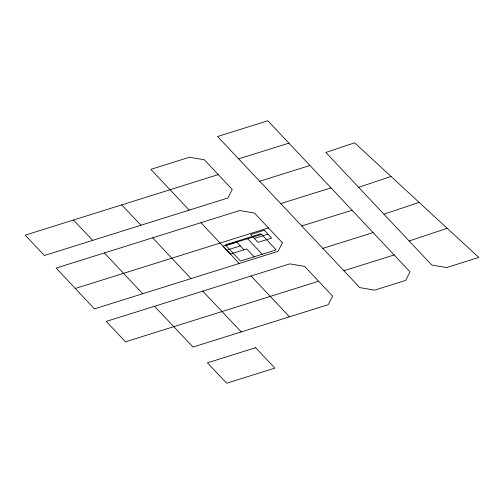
<?xml version="1.0" encoding="UTF-8"?>
<svg xmlns="http://www.w3.org/2000/svg" width="504" height="504" viewBox="0 0 504 504"><rect width="100%" height="100%" fill="white"/><g stroke="black" fill="none" stroke-linecap="round" stroke-linejoin="round"><path stroke-width="0.76" d="M358.64 187.324L391.028 176.444L478.8 257.468L446.594 267.567L431.783 265.041L325.842 152.466L354.602 142.802L391.028 176.444M383.935 214.2L419.126 202.381M409.147 240.994L447.187 228.293M238.65 158.88L288.918 143.13L410.036 271.845L405.663 280.4L374.598 290.134L359.761 287.601L217.602 136.515L267.87 120.765L288.918 143.13M73.49 220.021L218.276 174.604L232.237 189.454L227.865 198.003L44.384 255.515L25.2 235.16L73.49 220.021L92.692 240.37M259.692 181.245L309.96 165.495M280.747 203.61L331.021 187.872M75.279 288.471L268.443 227.915M225.912 245.53L261.576 234.36M254.4 238.43L267.977 234.171M301.783 225.975L352.069 210.244M226.731 250.142L240.314 245.883M322.825 248.365L373.111 232.583M343.886 270.73L394.141 254.955M318.635 281.245L125.515 341.8L106.249 321.413L289.838 263.857L304.649 266.408L332.621 296.1L328.23 304.668L193.026 347.042L154.514 306.287M202.772 291.154L241.258 331.922M289.504 316.802L251.061 276.016M121.754 204.87L140.969 225.244M218.276 174.604L204.334 159.768L189.498 157.229L150.847 169.357L189.208 210.124M247.64 238.726L262.225 254.243M254.079 256.794L246.708 248.957L230.416 254.06L223.045 246.217L236.628 241.964L243.999 249.801M152.674 237.806L190.978 278.611M104.385 252.945L142.708 293.744M200.97 222.673L239.205 263.491M275.77 249.455L275.436 250.104L240.502 261.047L225.313 244.894L260.978 233.717L275.77 249.455M282.41 242.764L278.038 251.32L94.443 308.87L56.12 268.071L239.665 210.546L254.482 213.066L282.41 242.764M264.291 230.252L250.715 234.505L258.086 242.348L271.662 238.09L264.291 230.252M255.66 347.703L207.434 362.823L226.668 383.235L274.894 368.115L255.66 347.703"/></g></svg>
